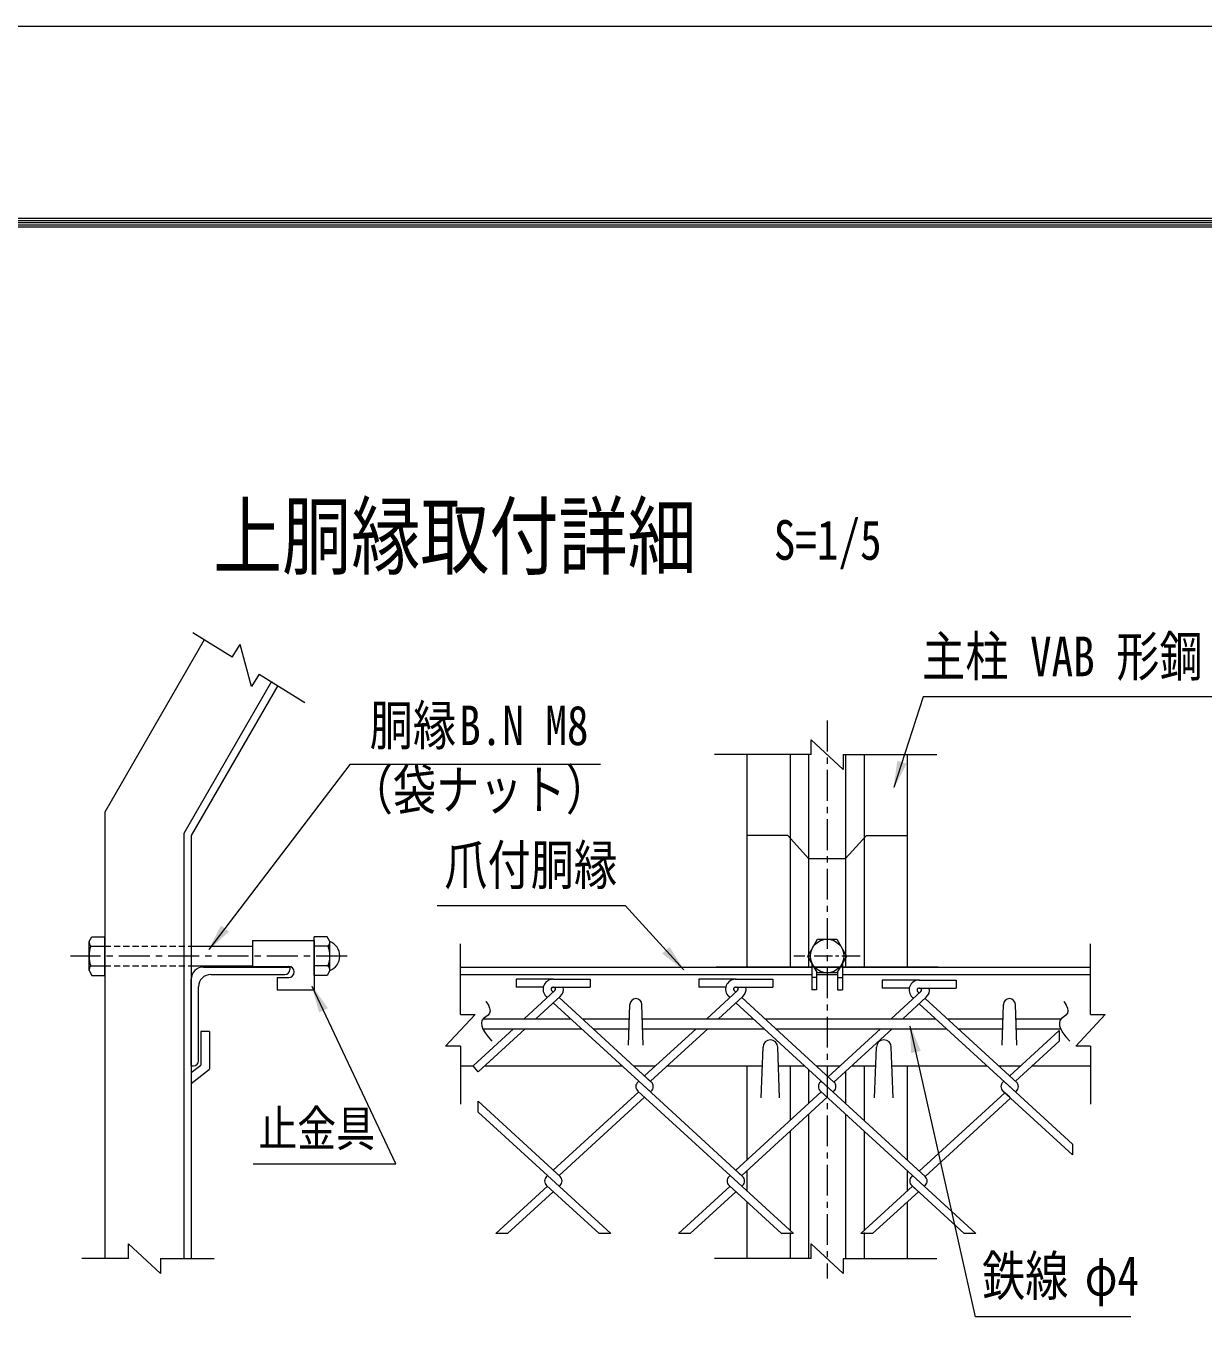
# Model space of a CAD drawing. Units: millimetres, scale not verified, with parts at other scales. Extents: x -4455 to 4455, y -3150 to 3150.
# Drawn here: x 1592 to 3025, y 1556 to 3150 of the extents above; entities that cross this region are included whole.
import ezdxf
from ezdxf.enums import TextEntityAlignment as Align

# ---------------------------------------------------------------- set-up
doc = ezdxf.new("R2010")
doc.units = ezdxf.units.MM
doc.header["$LTSCALE"] = 30
for name, pattern in [('USER1', [2, 1.25, -0.25, 0.25, -0.25]), ('USER2', [1.125, 0.75, -0.125, 0.125, -0.125]), ('USER3', [0.375, 0.25, -0.125])]:
    doc.linetypes.add(name, pattern=pattern)
for name, color, linetype, lineweight in [('0-0_D-STR-TXT', 3, 'Continuous', 13), ('0-1_D-STR2', 2, 'Continuous', 13), ('0-2_D-STR-DIM', 4, 'Continuous', 13), ('0-3_D-BMK', 2, 'USER2', 13), ('0-4_D-STR1', 1, 'Continuous', 18), ('0-5_D-STR3', 3, 'Continuous', 13), ('0-F_7詳細', 3, 'Continuous', 18), ('1-2_D-TTL', 7, 'Continuous', 9)]:
    doc.layers.add(name, color=color, linetype=linetype, lineweight=lineweight)
doc.layers.add('0-8_D-TTL-TXT', color=7, linetype='Continuous')
doc.styles.add('ＭＳ ゴシック', font='')
doc.styles.get('ＭＳ ゴシック').set_extended_font_data('MS Gothic')

msp = doc.modelspace()

# ---------------------------------------------------------------- linework, layer by layer
at = {"layer": '0-0_D-STR-TXT'}
for points in [[(3042.44, 2335.19), (2683.18, 2335.19), (2647.65, 2224.98)], [(2290.86, 2252.74), (1986.05, 2252.74), (1814.6, 2027.85)], [(2935.79, 1581.25), (2746.71, 1581.25), (2667.5, 1934.73)]]:
    msp.add_lwpolyline(points, dxfattribs=at)
at = {"layer": '0-0_D-STR-TXT', "color": 7, "lineweight": 9}
for points in [[(2092.16, 2081.3), (2320.91, 2081.3), (2392.04, 2003.29)], [(1868.55, 1767.21), (2042.13, 1767.21), (1940.22, 1983.09)]]:
    msp.add_lwpolyline(points, dxfattribs=at)
at = {"layer": '0-0_D-STR-TXT'}
for points in [[(2646.95, 2222.8), (2651.83, 2257.47), (2663.23, 2253.79)], [(1813.21, 2026.02), (1829.36, 2057.09), (1838.89, 2049.82)], [(2667, 1936.97), (2680.39, 1904.62), (2668.69, 1902)]]:
    msp.add_solid(points, dxfattribs=at)
at = {"layer": '0-0_D-STR-TXT', "color": 7}
for points in [[(2393.59, 2001.59), (2365.92, 2023.05), (2374.77, 2031.12)], [(1939.23, 1985.17), (1959.38, 1956.53), (1948.54, 1951.41)]]:
    msp.add_solid(points, dxfattribs=at)
at = {"layer": '0-1_D-STR2', "color": 7, "lineweight": 9}
for p, q in [((2147.72, 1931.65), (2267.67, 1931.65)), ((2148.25, 1943.65), (2254.57, 1943.65)), ((2268.78, 1943.65), (2326.06, 1943.65)), ((2281.88, 1931.65), (2325.62, 1931.65)), ((2341.73, 1943.65), (2476.6, 1943.65)), ((2342.17, 1931.65), (2489.69, 1931.65)), ((2490.81, 1943.65), (2698.63, 1943.65)), ((2503.9, 1931.65), (2711.72, 1931.65)), ((2712.84, 1943.65), (2780.36, 1943.65)), ((2725.93, 1931.65), (2779.92, 1931.65)), ((2796.03, 1943.65), (2851.09, 1943.65)), ((2796.47, 1931.65), (2850.55, 1931.65))]:
    msp.add_line(p, q, dxfattribs=at)
at = {"layer": '0-2_D-STR-DIM'}
for p, q in [((1842.96, 2383.26), (1794.91, 2413.09)), ((1842.96, 2383.26), (1852.46, 2398.55)), ((1866.41, 2347.52), (1852.46, 2398.55)), ((1875.9, 2362.81), (1866.41, 2347.52)), ((1875.9, 2362.81), (1931.35, 2328.38)), ((1716.81, 1652.22), (1716.81, 1670.22)), ((1755.58, 1634.22), (1716.81, 1670.22)), ((2585.86, 1634.22), (2547.08, 1670.22)), ((2547.08, 1652.22), (2547.08, 1670.22)), ((1716.81, 1652.22), (1660.24, 1652.22)), ((1755.58, 1652.22), (1820.85, 1652.22)), ((1755.58, 1652.22), (1755.58, 1634.22)), ((2547.08, 1652.22), (2429.28, 1652.22)), ((2585.86, 1652.22), (2699.8, 1652.22)), ((2585.86, 1652.22), (2585.86, 1634.22))]:
    msp.add_line(p, q, dxfattribs=at)
at = {"layer": '0-3_D-BMK', "linetype": 'USER1'}
for p, q in [((2566.47, 2306.22), (2566.47, 1627.93)), ((1982.69, 2020), (1646.44, 2020))]:
    msp.add_line(p, q, dxfattribs=at)
at = {"layer": '0-3_D-BMK'}
msp.add_line((2606.77, 2020), (2526.12, 2020), dxfattribs=at)
at = {"layer": '0-4_D-STR1'}
for p, q in [((1808.99, 2404.35), (1688, 2194.79)), ((1890.6, 2353.68), (1784, 2169.06)), ((1898.25, 2348.94), (1793, 2166.65)), ((2468.97, 2264.84), (2468.97, 2006.65)), ((2521.47, 2264.84), (2521.47, 2006.65)), ((2543.97, 2264.84), (2543.97, 2006.65)), ((2588.97, 2264.84), (2588.97, 2006.65)), ((2611.47, 2264.84), (2611.47, 2006.65)), ((2663.97, 2264.84), (2663.97, 2006.65)), ((1688, 2194.79), (1688, 1652.22)), ((1784, 2169.06), (1784, 1652.22)), ((1793, 2166.65), (1793, 1652.22)), ((1808, 2006.65), (1913, 2006.65)), ((1817, 1997.65), (1907, 1997.65)), ((1913, 2006.65), (1913, 2003.65)), ((2120.4, 2006.65), (2547.72, 2006.65)), ((2120.4, 1997.65), (2547.72, 1997.65)), ((2701.47, 2006.65), (2431.47, 2006.65)), ((2553.72, 1997.65), (2579.22, 1997.65)), ((2585.22, 2006.65), (2886.8, 2006.65)), ((2585.22, 1997.65), (2886.8, 1997.65)), ((1793, 1886.65), (1793, 1991.65)), ((1802, 1892.65), (1802, 1982.65)), ((1804.83, 1928.46), (1804.83, 1887.46)), ((1815.33, 1928.46), (1804.83, 1928.46)), ((1815.33, 1928.46), (1815.33, 1882.3)), ((1793, 1878.32), (1804.83, 1887.46)), ((1793, 1886.65), (1796, 1886.65)), ((1793, 1865.05), (1815.33, 1882.3)), ((2120.4, 1886.65), (2135.87, 1886.65)), ((2150.08, 1886.65), (2316.77, 1886.65)), ((2330.98, 1886.65), (2357.9, 1886.65)), ((2372.11, 1886.65), (2487.65, 1886.65)), ((2468.97, 1886.65), (2468.97, 1771.95)), ((2507.29, 1886.65), (2538.8, 1886.65)), ((2521.47, 1886.65), (2521.47, 1820.06)), ((2543.97, 1881.91), (2543.97, 1840.68)), ((2553.01, 1886.65), (2582.07, 1886.65)), ((2596.28, 1886.65), (2625.65, 1886.65)), ((2611.47, 1886.65), (2611.47, 1820.06)), ((2645.29, 1886.65), (2760.83, 1886.65)), ((2663.97, 1886.65), (2663.97, 1771.95)), ((2775.04, 1886.65), (2801.96, 1886.65)), ((2816.17, 1886.65), (2886.8, 1886.65)), ((2588.97, 1879.95), (2588.97, 1840.68)), ((2543.97, 1827.66), (2543.97, 1652.22)), ((2588.97, 1827.66), (2588.97, 1652.22)), ((2521.47, 1807.04), (2521.47, 1686.06)), ((2611.47, 1807.04), (2611.47, 1686.06)), ((2468.97, 1758.93), (2468.97, 1734.17)), ((2663.97, 1758.93), (2663.97, 1734.17)), ((2468.97, 1721.15), (2468.97, 1652.22)), ((2663.97, 1721.15), (2663.97, 1652.22)), ((2521.47, 1684.04), (2521.47, 1652.22)), ((2611.47, 1684.04), (2611.47, 1652.22))]:
    msp.add_line(p, q, dxfattribs=at)
for centre, radius, start, end in [((1808, 1991.65), 15, 90, 180), ((1817, 1982.65), 15, 90, 180), ((1907, 2003.65), 6, 270, 0), ((1796, 1892.65), 6, 270, 0)]:
    msp.add_arc(centre, radius, start, end, dxfattribs=at)
at = {"layer": '0-5_D-STR3'}
for p, q in [((1668.8, 2037.76), (1672.13, 2043.52)), ((1672.13, 2043.52), (1688, 2043.52)), ((1688, 1996.48), (1688, 2043.52)), ((1942.43, 1996.48), (1942.43, 2043.52)), ((1958.31, 2043.52), (1942.43, 2043.52)), ((1961.63, 2037.76), (1958.31, 2043.52)), ((1668.8, 2002.24), (1668.8, 2037.76)), ((1670.86, 2032), (1688, 2032)), ((1793, 2032), (1867.43, 2032)), ((1867.43, 2038.96), (1942.43, 2038.96)), ((1867.43, 2038.96), (1867.43, 2007.46)), ((1942.43, 2038.96), (1942.43, 1978.96)), ((1959.57, 2032), (1942.43, 2032)), ((1961.63, 2002.24), (1961.63, 2037.76)), ((2547.72, 2011.74), (2547.72, 1978.96)), ((2585.22, 2011.74), (2585.22, 1978.96)), ((1668.8, 2002.24), (1672.13, 1996.48)), ((1670.86, 2008), (1688, 2008)), ((1672.13, 1996.48), (1688, 1996.48)), ((1793, 2008), (1867.43, 2008)), ((1867.43, 2007.46), (1911.68, 2007.46)), ((1897.43, 1993.96), (1897.43, 1978.96)), ((1897.43, 1993.96), (1911.68, 1993.96)), ((1959.57, 2008), (1942.43, 2008)), ((1958.31, 1996.48), (1942.43, 1996.48)), ((1961.63, 2002.24), (1958.31, 1996.48)), ((2550.19, 2007.46), (2547.72, 2007.46)), ((2553.72, 1993.96), (2547.72, 1993.96)), ((2553.72, 2001.35), (2553.72, 1978.96)), ((2579.22, 1993.96), (2585.22, 1993.96)), ((2582.75, 2007.46), (2585.22, 2007.46)), ((1897.43, 1978.96), (1942.43, 1978.96)), ((2553.72, 1978.96), (2547.72, 1978.96))]:
    msp.add_line(p, q, dxfattribs=at)
at = {"layer": '0-5_D-STR3', "color": 1, "linetype": 'USER3'}
for p, q in [((1688, 2032), (1793, 2032)), ((1688, 2008), (1793, 2008))]:
    msp.add_line(p, q, dxfattribs=at)
at = {"layer": '0-5_D-STR3'}
msp.add_lwpolyline([(2542.95, 2020), (2554.71, 2040.37), (2578.23, 2040.37), (2589.99, 2020), (2578.23, 1999.63), (2554.71, 1999.63)], close=True, dxfattribs=at)
msp.add_lwpolyline([(2579.22, 2001.35), (2579.22, 1978.96), (2585.22, 1978.96)], dxfattribs=at)
msp.add_circle((2566.47, 2020), 20.4, dxfattribs=at)
for centre, radius, start, end in [((1677.89, 2037.76), 9.09, 180, 219.3382), ((1704.8, 2020), 36, 160.52878, 199.47122), ((1925.63, 2020), 36, 340.52878, 19.47122), ((1952.55, 2037.76), 9.09, 320.6618, 0), ((1954.81, 2020), 19.02, 291.00774, 68.99226), ((1677.89, 2002.24), 9.09, 140.6618, 180), ((1911.68, 2000.71), 6.75, 270, 90), ((1952.55, 2002.24), 9.09, 0, 39.3382)]:
    msp.add_arc(centre, radius, start, end, dxfattribs=at)
at = {"layer": '0-F_7詳細', "color": 4}
for p, q in [((2585.86, 2246.84), (2547.08, 2282.84)), ((2547.08, 2264.84), (2547.08, 2282.84)), ((2547.08, 2264.84), (2429.28, 2264.84)), ((2585.86, 2264.84), (2699.8, 2264.84)), ((2585.86, 2264.84), (2585.86, 2246.84)), ((2120.4, 1949.09), (2120.4, 2034.67)), ((2886.8, 1949.09), (2886.8, 2034.67)), ((2138.4, 1949.09), (2102.4, 1910.32)), ((2120.4, 1949.09), (2138.4, 1949.09)), ((2120.4, 1910.32), (2102.4, 1910.32)), ((2120.4, 1910.32), (2120.4, 1840.12)), ((2886.8, 1910.32), (2868.8, 1910.32)), ((2886.8, 1910.32), (2886.8, 1840.12))]:
    msp.add_line(p, q, dxfattribs=at)
at = {"layer": '0-F_7詳細', "color": 7, "lineweight": 9}
for p, q in [((2588.97, 2138.52), (2614.47, 2166.65)), ((2614.47, 2166.65), (2663.97, 2166.65)), ((2543.97, 2138.52), (2588.97, 2138.52)), ((2550.66, 2006.65), (2582.28, 2006.65)), ((2226.32, 1969.53), (2224.89, 1970.85)), ((2240.53, 1969.53), (2241.97, 1970.85)), ((2324.89, 1911.82), (2326.69, 1961.02)), ((2342.89, 1911.82), (2341.09, 1961.02)), ((2779.19, 1911.82), (2780.99, 1961.02)), ((2797.19, 1911.82), (2795.39, 1961.02)), ((2486.22, 1847.65), (2488.47, 1909.15)), ((2508.72, 1847.65), (2506.47, 1909.15)), ((2624.22, 1847.65), (2626.47, 1909.15)), ((2646.72, 1847.65), (2644.47, 1909.15)), ((2574.65, 1855.77), (2573.58, 1854.79))]:
    msp.add_line(p, q, dxfattribs=at)
at = {"layer": '0-F_7詳細'}
for p, q in [((2188.43, 1991.7), (2188.43, 1982.1)), ((2233.86, 1991.7), (2188.43, 1991.7)), ((2221.24, 1982.1), (2188.43, 1982.1)), ((2235.49, 1977.93), (2198.08, 1943.65)), ((2233.43, 1976.04), (2231.37, 1977.93)), ((2232.99, 1991.7), (2278.43, 1991.7)), ((2232.99, 1982.1), (2278.43, 1982.1)), ((2233.86, 1982.1), (2232.99, 1982.1)), ((2233.43, 1976.04), (2235.49, 1977.93)), ((2278.43, 1991.7), (2278.43, 1982.1)), ((2455.89, 1991.7), (2410.46, 1991.7)), ((2410.46, 1991.7), (2410.46, 1982.1)), ((2443.26, 1982.1), (2410.46, 1982.1)), ((2457.51, 1977.93), (2420.11, 1943.65)), ((2455.46, 1976.04), (2453.4, 1977.93)), ((2455.02, 1991.7), (2500.46, 1991.7)), ((2455.02, 1982.1), (2500.46, 1982.1)), ((2455.89, 1982.1), (2455.02, 1982.1)), ((2500.46, 1991.7), (2500.46, 1982.1)), ((2633.56, 1990.72), (2633.56, 1981.12)), ((2678.99, 1990.72), (2633.56, 1990.72)), ((2666.36, 1981.12), (2633.56, 1981.12)), ((2678.12, 1990.72), (2723.56, 1990.72)), ((2678.12, 1981.12), (2723.56, 1981.12)), ((2678.99, 1981.12), (2678.12, 1981.12)), ((2723.56, 1990.72), (2723.56, 1981.12)), ((2241.97, 1970.85), (2212.29, 1943.65)), ((2351.55, 1854.79), (2233.43, 1963.02)), ((2352.62, 1866.83), (2240.53, 1969.53)), ((2464, 1970.85), (2434.32, 1943.65)), ((2448.35, 1969.53), (2446.91, 1970.85)), ((2573.58, 1854.79), (2455.46, 1963.02)), ((2574.65, 1866.83), (2462.56, 1969.53)), ((2680.61, 1976.95), (2644.28, 1943.65)), ((2687.1, 1969.87), (2658.49, 1943.65)), ((2671.45, 1968.55), (2670.01, 1969.87)), ((2678.56, 1975.06), (2676.5, 1976.95)), ((2796.67, 1853.81), (2678.56, 1962.04)), ((2797.75, 1865.85), (2685.66, 1968.55)), ((2184.98, 1931.65), (2135.87, 1886.65)), ((2407.01, 1931.65), (2344.44, 1874.32)), ((2421.22, 1931.65), (2351.55, 1867.81)), ((2631.18, 1931.65), (2567.54, 1873.34)), ((2645.39, 1931.65), (2574.65, 1866.83)), ((2848.84, 1929.61), (2788.5, 1874.32)), ((2848.84, 1929.61), (2848.84, 1916.59)), ((2848.84, 1916.59), (2795.6, 1867.81)), ((2337.34, 1867.81), (2336.27, 1866.83)), ((2337.34, 1867.81), (2336.27, 1866.83)), ((2463.63, 1752.08), (2337.34, 1867.81)), ((2352.62, 1866.83), (2344.44, 1874.32)), ((2559.37, 1867.81), (2558.3, 1866.83)), ((2559.37, 1867.81), (2558.3, 1866.83)), ((2685.66, 1752.08), (2559.37, 1867.81)), ((2781.39, 1867.81), (2780.32, 1866.83)), ((2781.39, 1867.81), (2780.32, 1866.83)), ((2864.96, 1791.23), (2781.39, 1867.81)), ((2337.34, 1854.79), (2233.43, 1759.57)), ((2448.35, 1753.06), (2336.27, 1855.77)), ((2352.62, 1855.77), (2351.55, 1854.79)), ((2559.37, 1854.79), (2455.46, 1759.57)), ((2684.59, 1740.04), (2558.3, 1855.77)), ((2782.46, 1853.81), (2678.56, 1758.59)), ((2788.5, 1848.28), (2780.32, 1855.77)), ((2864.96, 1778.21), (2780.32, 1855.77)), ((2796.67, 1855.77), (2795.6, 1854.79)), ((2796.67, 1855.77), (2795.6, 1854.79)), ((2241.6, 1752.08), (2141.98, 1843.37)), ((2141.98, 1830.35), (2141.98, 1843.37)), ((2344.44, 1848.28), (2240.53, 1753.06)), ((2566.47, 1848.28), (2462.56, 1753.06)), ((2789.57, 1847.3), (2685.66, 1752.08)), ((2226.32, 1753.06), (2141.98, 1830.35)), ((2864.96, 1791.23), (2864.96, 1778.21)), ((2241.6, 1752.08), (2233.43, 1759.57)), ((2463.63, 1752.08), (2455.46, 1759.57)), ((2226.32, 1740.04), (2163.53, 1682.5)), ((2226.32, 1753.06), (2225.25, 1752.08)), ((2226.32, 1753.06), (2225.25, 1752.08)), ((2289.12, 1682.5), (2225.25, 1741.02)), ((2303.33, 1682.5), (2226.32, 1753.06)), ((2241.6, 1741.02), (2240.53, 1740.04)), ((2448.35, 1740.04), (2385.55, 1682.5)), ((2448.35, 1753.06), (2447.28, 1752.08)), ((2448.35, 1753.06), (2447.28, 1752.08)), ((2511.15, 1682.5), (2447.28, 1741.02)), ((2525.36, 1682.5), (2448.35, 1753.06)), ((2463.63, 1741.02), (2462.56, 1740.04)), ((2670.38, 1740.04), (2607.58, 1682.5)), ((2670.38, 1753.06), (2669.31, 1752.08)), ((2670.38, 1753.06), (2669.31, 1752.08)), ((2733.18, 1682.5), (2669.31, 1741.02)), ((2677.48, 1733.53), (2669.31, 1741.02)), ((2685.66, 1741.02), (2684.59, 1740.04)), ((2685.66, 1741.02), (2684.59, 1740.04)), ((2747.39, 1682.5), (2684.59, 1740.04)), ((2233.43, 1733.53), (2177.74, 1682.5)), ((2455.46, 1733.53), (2399.76, 1682.5)), ((2677.48, 1733.53), (2621.79, 1682.5)), ((2177.74, 1682.5), (2163.53, 1682.5)), ((2303.33, 1682.5), (2289.12, 1682.5)), ((2399.76, 1682.5), (2385.55, 1682.5)), ((2525.36, 1682.5), (2511.15, 1682.5)), ((2621.79, 1682.5), (2607.58, 1682.5)), ((2747.39, 1682.5), (2733.18, 1682.5))]:
    msp.add_line(p, q, dxfattribs=at)
at = {"layer": '0-F_7詳細', "color": 7, "lineweight": 9}
msp.add_lwpolyline([(2543.97, 2138.52), (2518.47, 2166.65), (2468.97, 2166.65)], dxfattribs=at)
at = {"layer": '0-F_7詳細', "color": 4}
for points in [[(2151.45, 1964.92), (2151.76, 1964.53), (2154.43, 1960.33), (2155.99, 1956.58), (2156.46, 1953.26), (2155.84, 1950.39), (2154.12, 1947.95), (2151.3, 1945.96), (2148.47, 1943.96), (2146.72, 1941.48), (2146.04, 1938.52), (2146.43, 1935.09), (2147.89, 1931.18), (2150.43, 1926.8), (2154.05, 1921.94), (2158.74, 1916.61)], [(2854.29, 1964.92), (2854.6, 1964.53), (2857.26, 1960.33), (2858.83, 1956.58), (2859.3, 1953.26), (2858.67, 1950.39), (2856.95, 1947.95), (2854.13, 1945.96), (2851.31, 1943.96), (2849.55, 1941.48), (2848.87, 1938.52), (2849.26, 1935.09), (2850.73, 1931.18), (2853.27, 1926.8), (2856.88, 1921.94), (2861.57, 1916.61)], [(2886.8, 1949.09), (2904.8, 1949.09), (2868.8, 1910.32)]]:
    msp.add_lwpolyline(points, dxfattribs=at)
at = {"layer": '0-F_7詳細'}
msp.add_lwpolyline([(2199.19, 1931.65), (2141.98, 1879.22), (2135.87, 1886.65)], dxfattribs=at)
for centre, radius, start, end in [((2232.99, 1979.7), 12, 90, 227.5), ((2232.99, 1979.7), 2.4, 90, 227.5), ((2233.86, 1979.7), 2.4, 312.5, 90), ((2233.86, 1979.7), 12, 312.5, 11.53696), ((2455.02, 1979.7), 12, 90, 227.5), ((2455.02, 1979.7), 2.4, 90, 227.5), ((2455.89, 1979.7), 2.4, 312.5, 90), ((2455.89, 1979.7), 12, 312.5, 11.53696), ((2678.12, 1978.72), 12, 90, 227.5), ((2678.12, 1978.72), 2.4, 90, 227.5), ((2678.99, 1978.72), 2.4, 312.5, 90), ((2678.99, 1978.72), 12, 312.5, 11.53696), ((2341.33, 1861.3), 7.5, 132.5, 227.5), ((2347.55, 1861.3), 7.5, 312.5, 47.5), ((2563.36, 1861.3), 7.5, 132.5, 227.5), ((2569.58, 1861.3), 7.5, 312.5, 47.5), ((2785.39, 1861.3), 7.5, 132.5, 227.5), ((2791.61, 1861.3), 7.5, 312.5, 47.5), ((2230.32, 1746.55), 7.5, 132.5, 227.5), ((2236.54, 1746.55), 7.5, 312.5, 47.5), ((2452.35, 1746.55), 7.5, 132.5, 227.5), ((2458.57, 1746.55), 7.5, 312.5, 47.5), ((2674.38, 1746.55), 7.5, 132.5, 227.5), ((2680.59, 1746.55), 7.5, 312.5, 47.5)]:
    msp.add_arc(centre, radius, start, end, dxfattribs=at)
at = {"layer": '0-F_7詳細', "color": 7, "lineweight": 9}
for centre, radius in [((2333.89, 1961.02), 7.2), ((2788.19, 1961.02), 7.2), ((2497.47, 1909.15), 9), ((2635.47, 1909.15), 9)]:
    msp.add_arc(centre, radius, 0, 180, dxfattribs=at)
at = {"layer": '1-2_D-TTL', "color": 2, "lineweight": 18}
msp.add_lwpolyline([(-4454.83, 3150.38), (4454.87, 3150.38), (4454.87, -3150.04), (-4454.83, -3150.04)], close=True, dxfattribs=at)
at = {"layer": '1-2_D-TTL'}
for points in [[(-4168.44, 2917.03), (4168.49, 2917.03), (4168.49, -2916.7), (-4168.44, -2916.7)], [(-4165.79, 2914.38), (4165.84, 2914.38), (4165.84, -2914.04), (-4165.79, -2914.04)], [(-4163.14, 2911.73), (4163.19, 2911.73), (4163.19, -2911.39), (-4163.14, -2911.39)], [(-4160.49, 2909.08), (4160.53, 2909.08), (4160.53, -2908.74), (-4160.49, -2908.74)], [(-4157.84, 2906.43), (4157.88, 2906.43), (4157.88, -2906.09), (-4157.84, -2906.09)]]:
    msp.add_lwpolyline(points, close=True, dxfattribs=at)

# ---------------------------------------------------------------- texts
at = {"layer": '0-0_D-STR-TXT', "style": 'ＭＳ ゴシック', "width": 0.8}
for s, height, p in [('主柱 VAB 形鋼', 48.17, (2681.9, 2345.73)), ('胴縁', 48.17, (2010.15, 2261.92)), ('B.N M8', 48.17, (2119, 2261.92)), ('（袋ナット）', 48.17, (1985.86, 2183.67)), ('爪付胴縁', 48.17, (2100.88, 2092.2)), ('止金具', 43.33, (1874.77, 1775.63)), ('鉄線', 48.17, (2754.86, 1592.71)), ('φ4', 48.17, (2879.78, 1592.71))]:
    msp.add_text(s, height=height, dxfattribs=at).set_placement(p, align=Align.BOTTOM_LEFT)
at = {"layer": '0-8_D-TTL-TXT', "style": 'ＭＳ ゴシック', "width": 0.8}
msp.add_text('上胴縁取付詳細', height=76.98, dxfattribs=at).set_placement((1819.69, 2468.84), align=Align.BOTTOM_LEFT)
at = {"layer": '0-8_D-TTL-TXT', "color": 3, "style": 'ＭＳ ゴシック', "width": 0.8}
msp.add_text('S=1/5', height=48.17, dxfattribs=at).set_placement((2501.62, 2487.29), align=Align.BOTTOM_LEFT)

doc.saveas('drawing.dxf')
